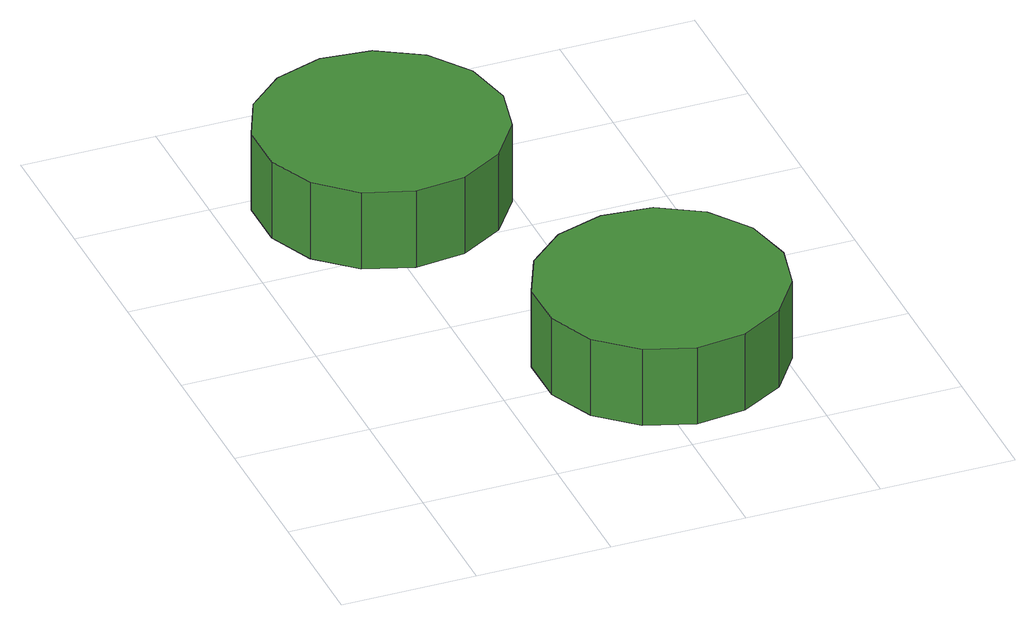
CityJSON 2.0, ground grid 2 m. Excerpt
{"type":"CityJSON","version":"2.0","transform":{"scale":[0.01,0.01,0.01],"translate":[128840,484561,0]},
"CityObjects":{
"tree1":{"type":"SolitaryVegetationObject","attributes":{"function":"something"},"geometry":[{"type":"MultiSurface","lod":"1","boundaries":[[[0,1,2,3,4,5,6,7,8,9,10,11,12,13,14]],[[15,16,17,18,19,20,21,22,23,24,25,26,27,28,29]],[[0,29,28,1]],[[1,28,27,2]],[[2,27,26,3]],[[3,26,25,4]],[[4,25,24,5]],[[5,24,23,6]],[[6,23,22,7]],[[7,22,21,8]],[[8,21,20,9]],[[9,20,19,10]],[[10,19,18,11]],[[11,18,17,12]],[[12,17,16,13]],[[13,16,15,14]],[[14,15,29,0]]]}]},
"tree2":{"type":"SolitaryVegetationObject","attributes":{"function":"something"},"geometry":[{"type":"MultiSurface","lod":"1","boundaries":[[[30,31,32,33,34,35,36,37,38,39,40,41,42,43,44]],[[45,46,47,48,49,50,51,52,53,54,55,56,57,58,59]],[[30,59,58,31]],[[31,58,57,32]],[[32,57,56,33]],[[33,56,55,34]],[[34,55,54,35]],[[35,54,53,36]],[[36,53,52,37]],[[37,52,51,38]],[[38,51,50,39]],[[39,50,49,40]],[[40,49,48,41]],[[41,48,47,42]],[[42,47,46,43]],[[43,46,45,44]],[[44,45,59,30]]]}]}
},
"vertices":[
[413,740,186],[397,814,186],[353,875,186],[287,913,186],[212,921,186],[140,897,186],[84,847,186],[54,778,186],[54,702,186],[84,633,186],[140,583,186],[212,559,186],[287,567,186],[353,605,186],[397,666,186],[397,666,61],[353,605,61],[287,567,61],[212,559,61],[140,583,61],[84,633,61],[54,702,61],[54,778,61],[84,847,61],[140,897,61],[212,921,61],[287,913,61],[353,875,61],[397,814,61],[413,740,61],
[621,216,194],[605,290,194],[561,351,194],[496,389,194],[421,396,194],[349,373,194],[293,323,194],[262,254,194],[262,178,194],[293,109,194],[349,59,194],[421,35,194],[496,43,194],[561,81,194],[605,142,194],[605,142,69],[561,81,69],[496,43,69],[421,35,69],[349,59,69],[293,109,69],[262,178,69],[262,254,69],[293,323,69],[349,373,69],[421,396,69],[496,389,69],[561,351,69],[605,290,69],[621,216,69]
]}
